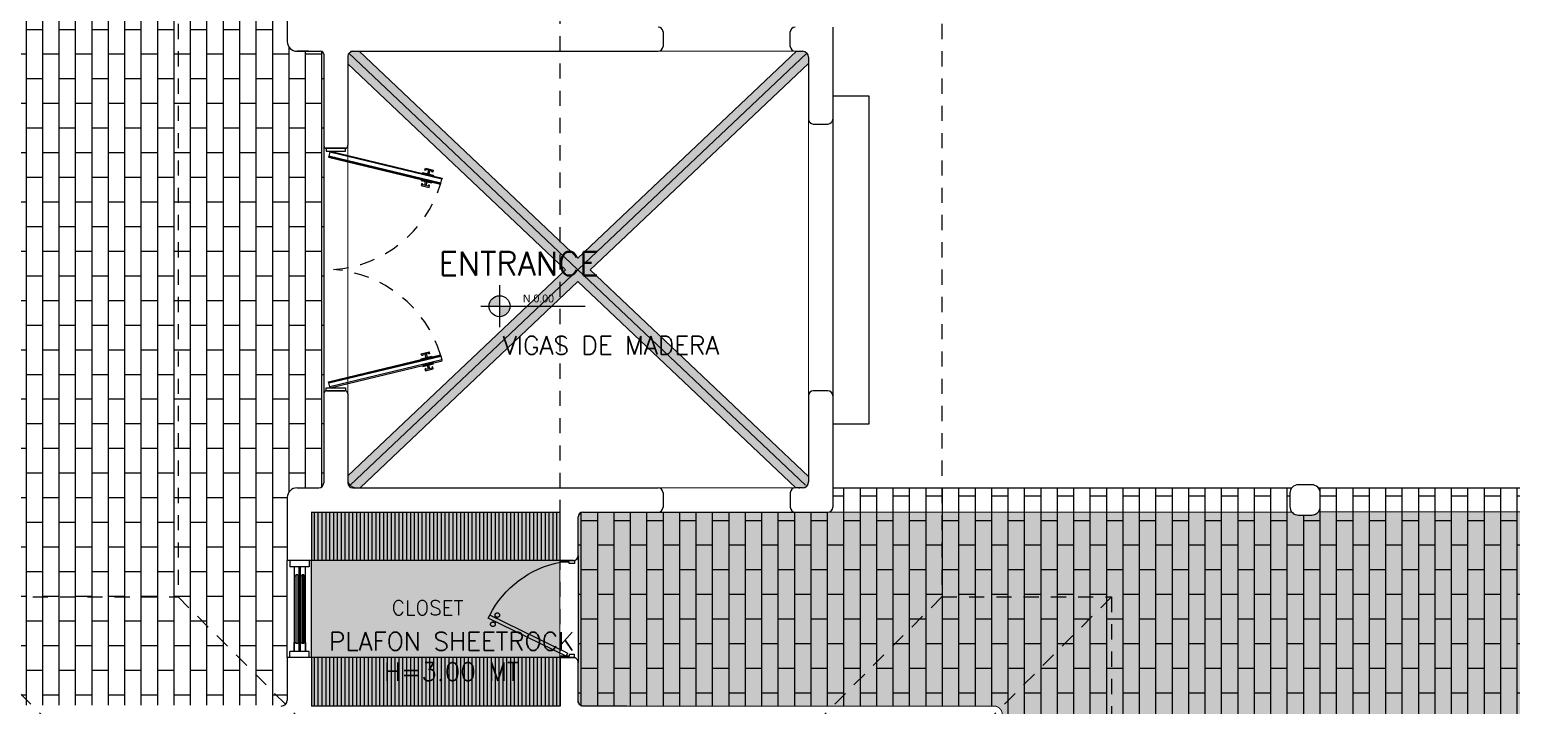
# Model space of a CAD drawing. Header units: metres. Extents: x 8 to 2416, y -346 to 476.
# Drawn here: x 119.34 to 131.57, y -106.62 to -101.05 of the extents above; entities that cross this region are included whole.
import ezdxf

# ---------------------------------------------------------------- set-up
doc = ezdxf.new("R2010")
doc.units = ezdxf.units.M
doc.linetypes.add('0', pattern=[0])
doc.linetypes.add('HIDDEN2', pattern=[0.1875, 0.125, -0.0625])
doc.layers.get('0').update_dxf_attribs({"color": 250, "linetype": '0', "lineweight": 20})
for name, color, linetype, lineweight in [('A-DOOR', 35, 'Continuous', 5), ('A-WALL', 250, 'Continuous', 20), ('baños', 140, 'Continuous', 0), ('closets', 253, 'Continuous', 0), ('piscina', 131, 'Continuous', 0), ('piso', 253, 'Continuous', 0), ('PLAFON', 253, 'Continuous', 5), ('PLAFON-MADERA', 33, 'Continuous', 5), ('textos', 7, 'Continuous', 0)]:
    doc.layers.add(name, color=color, linetype=linetype, lineweight=lineweight)
doc.layers.add('hatch piso', color=253, linetype='Continuous', lineweight=0, transparency=0.7)
doc.layers.add('Techos 1', color=7, linetype='HIDDEN2', lineweight=9, true_color=0x42391a)
doc.styles.add('ESC100-2mm', font='arial.ttf', dxfattribs={"height": 0.15})
doc.styles.get("Standard").update_dxf_attribs({"font": 'arial.ttf', "height": 0.1875})

# ---------------------------------------------------------------- blocks, each defined once
blk = doc.blocks.new('A$C95be60c7')
at = {"layer": 'A-DOOR'}
for p, q in [((0.475, 0.743), (0.45, 0.73)), ((0.788, 0.1), (0.475, 0.743)), ((0.762, 0.088), (0.45, 0.73)), ((0.47, 0.688), (0.46, 0.683)), ((0.479, 0.671), (0.468, 0.666)), ((0.496, 0.7), (0.506, 0.705)), ((0.504, 0.683), (0.514, 0.688)), ((0.762, 0.088), (0.788, 0.1))]:
    blk.add_line(p, q, dxfattribs=at)
for points in [[(0, 0.03), (0.025, 0.03), (0.025, 0.075), (0.013, 0.075), (0.013, 0.15), (0, 0.15), (0, 0.03)], [(0.8, 0.03), (0.775, 0.03), (0.775, 0.075), (0.788, 0.075), (0.788, 0.15), (0.8, 0.15), (0.8, 0.03)]]:
    blk.add_lwpolyline(points, dxfattribs=at)
blk.add_arc((0.831, -0.012), 0.834, 117.1874, 168.8099, dxfattribs=at)
for points in [[(0.431, 0.667), (0.431, 0.672), (0.436, 0.681), (0.444, 0.686), (0.455, 0.686), (0.463, 0.681), (0.468, 0.672), (0.468, 0.662), (0.463, 0.654), (0.455, 0.649), (0.444, 0.649), (0.436, 0.654), (0.431, 0.662), (0.431, 0.667)], [(0.506, 0.704), (0.506, 0.709), (0.511, 0.718), (0.52, 0.723), (0.53, 0.723), (0.539, 0.718), (0.544, 0.709), (0.544, 0.699), (0.539, 0.69), (0.53, 0.685), (0.52, 0.685), (0.511, 0.69), (0.506, 0.699), (0.506, 0.704)]]:
    blk.add_open_spline(points, degree=2, dxfattribs=at)
blk = doc.blocks.new('A$C3415d36c')
at = {"layer": 'A-DOOR'}
for p, q in [((0.824, 1.696), (0.831, 1.726)), ((0.835, 1.693), (0.843, 1.723)), ((0.854, 1.82), (0.846, 1.79)), ((0.865, 1.818), (0.858, 1.787)), ((0.824, 0.304), (0.831, 0.274)), ((0.835, 0.307), (0.843, 0.277)), ((0.854, 0.18), (0.846, 0.21)), ((0.865, 0.182), (0.858, 0.213))]:
    blk.add_line(p, q, dxfattribs=at)
for points in [[(0.17, 1.975), (0.17, 2), (0.01, 2), (0.01, 1.975)], [(0.965, 1.745), (0.041, 1.967), (0.033, 1.935), (0.957, 1.713)], [(0.965, 1.745), (0.041, 1.967), (0.043, 1.975), (0.967, 1.753)], [(0.957, 1.713), (0.033, 1.935), (0.031, 1.927), (0.955, 1.704)], [(0.833, 1.817), (0.825, 1.819), (0.829, 1.835), (0.894, 1.819), (0.89, 1.803), (0.882, 1.805), (0.884, 1.813), (0.835, 1.825)], [(0.807, 1.708), (0.799, 1.71), (0.795, 1.694), (0.86, 1.678), (0.864, 1.695), (0.856, 1.696), (0.854, 1.688), (0.805, 1.7)], [(0.957, 0.287), (0.033, 0.065), (0.031, 0.073), (0.955, 0.296)], [(0.965, 0.255), (0.041, 0.033), (0.033, 0.065), (0.957, 0.287)], [(0.965, 0.255), (0.041, 0.033), (0.043, 0.025), (0.967, 0.247)], [(0.807, 0.292), (0.799, 0.29), (0.795, 0.306), (0.86, 0.322), (0.864, 0.305), (0.856, 0.304), (0.854, 0.312), (0.805, 0.3)], [(0.833, 0.183), (0.825, 0.181), (0.829, 0.165), (0.894, 0.181), (0.89, 0.197), (0.882, 0.195), (0.884, 0.187), (0.835, 0.175)], [(0.17, 0.025), (0.17, 0), (0.01, 0), (0.01, 0.025)]]:
    blk.add_lwpolyline(points, close=True, dxfattribs=at)
for points in [[(0.88, 1.714), (0.882, 1.722), (0.795, 1.743), (0.794, 1.735), (0.88, 1.714)], [(0.895, 1.778), (0.894, 1.77), (0.807, 1.791), (0.809, 1.799), (0.895, 1.778)], [(0.88, 0.286), (0.882, 0.278), (0.795, 0.257), (0.794, 0.265), (0.88, 0.286)], [(0.895, 0.222), (0.894, 0.23), (0.807, 0.209), (0.809, 0.201), (0.895, 0.222)]]:
    blk.add_lwpolyline(points, dxfattribs=at)
at = {"layer": 'A-DOOR', "linetype": 'HIDDEN2'}
for centre, start, end in [((-0.004, 2.001), 274.3169, 342.802), ((-0.004, -0.001), 17.198, 85.6831)]:
    blk.add_arc(centre, 1.004, start, end, dxfattribs=at)
blk = doc.blocks.new('PL BASE 1N NASAS 09')
at = {"layer": 'closets', "transparency": 33554687}
h = blk.add_hatch(dxfattribs=at)
h.set_pattern_fill('LINE', color=256, scale=0.01, angle=90)
h.set_pattern_definition([(90, (-228.034673, 138.20951), (-0.03175, 2e-18), [])])
h.paths.add_polyline_path([(-120.131, -47.25), (-118.082, -47.25), (-118.082, -47.65), (-120.131, -47.65)])
h = blk.add_hatch(dxfattribs=at)
h.set_pattern_fill('LINE', color=256, scale=0.01, angle=90)
h.set_pattern_definition([(90, (-228.034673, 137.009548), (-0.03175, 2e-18), [])])
h.paths.add_polyline_path([(-120.132, -48.45), (-118.081, -48.45), (-118.081, -48.85), (-120.132, -48.85)])
at = {"layer": 'textos', "transparency": 33554534}
h = blk.add_hatch(color=256, dxfattribs=at)
h.dxf.hatch_style = 1
h.paths.add_polyline_path([(-118.58, -45.465, 0.414214), (-118.666, -45.552), (-118.58, -45.552)])
h.paths.add_polyline_path([(-118.493, -45.552), (-118.58, -45.552), (-118.58, -45.638, 0.414214)])
at = {"layer": 'A-DOOR'}
for p, q in [((-120.331, -48.45), (-120.331, -47.65)), ((-120.311, -47.65), (-120.311, -47.7)), ((-120.151, -47.65), (-120.151, -47.7)), ((-120.131, -48.45), (-120.131, -47.65)), ((-120.151, -47.7), (-120.311, -47.7)), ((-120.275, -47.7), (-120.275, -48.4)), ((-120.262, -47.767), (-120.262, -48.333)), ((-120.244, -47.767), (-120.262, -47.767)), ((-120.244, -47.767), (-120.244, -48.333)), ((-120.232, -48.4), (-120.232, -47.7)), ((-120.224, -47.7), (-120.224, -48.4)), ((-120.211, -47.767), (-120.211, -48.333)), ((-120.194, -47.767), (-120.211, -47.767)), ((-120.194, -47.767), (-120.194, -48.333)), ((-120.181, -48.4), (-120.181, -47.7)), ((-120.151, -48.4), (-120.311, -48.4)), ((-120.311, -48.45), (-120.311, -48.4)), ((-120.244, -48.333), (-120.262, -48.333)), ((-120.194, -48.333), (-120.211, -48.333)), ((-120.151, -48.45), (-120.151, -48.4))]:
    blk.add_line(p, q, dxfattribs=at)
for points in [[(-120.244, -47.775), (-120.232, -47.775), (-120.232, -47.7), (-120.275, -47.7), (-120.275, -47.775), (-120.262, -47.775)], [(-120.194, -47.775), (-120.181, -47.775), (-120.181, -47.7), (-120.224, -47.7), (-120.224, -47.775), (-120.211, -47.775)], [(-120.244, -48.324), (-120.232, -48.324), (-120.232, -48.4), (-120.275, -48.4), (-120.275, -48.324), (-120.262, -48.324)], [(-120.194, -48.324), (-120.181, -48.324), (-120.181, -48.4), (-120.224, -48.4), (-120.224, -48.324), (-120.211, -48.324)]]:
    blk.add_lwpolyline(points, dxfattribs=at)
at = {"layer": 'A-WALL'}
for p, q in [((-120.331, -42.85), (-120.331, -43.37)), ((-115.831, -43.25), (-115.831, -44.01)), ((-117.231, -43.29), (-117.231, -43.41)), ((-116.181, -43.41), (-116.181, -43.29)), ((-120.251, -43.45), (-120.056, -43.45)), ((-120.031, -43.474), (-120.031, -44.225)), ((-119.831, -43.49), (-119.831, -44.225)), ((-119.791, -43.45), (-117.271, -43.45)), ((-116.141, -43.45), (-116.081, -43.45)), ((-116.031, -43.5), (-116.031, -44.01)), ((-115.991, -44.05), (-115.871, -44.05)), ((-120.006, -44.25), (-119.856, -44.25)), ((-120.031, -46.275), (-120.031, -47.01)), ((-120.006, -46.25), (-119.856, -46.25)), ((-119.831, -46.275), (-119.831, -47.01)), ((-116.031, -46.29), (-116.031, -47)), ((-115.831, -46.29), (-115.831, -47.21)), ((-120.251, -47.05), (-120.071, -47.05)), ((-119.791, -47.05), (-117.271, -47.05)), ((-116.081, -47.05), (-116.141, -47.05)), ((-116.111, -47.05), (-116.101, -47.05)), ((-120.331, -47.13), (-120.331, -47.65)), ((-117.231, -47.09), (-117.231, -47.21)), ((-116.181, -47.09), (-116.181, -47.21)), ((-120.131, -47.25), (-118.081, -47.25)), ((-120.131, -47.25), (-120.131, -47.65)), ((-118.081, -47.65), (-118.081, -47.25)), ((-117.931, -47.61), (-117.931, -47.29)), ((-117.891, -47.25), (-117.271, -47.25)), ((-116.141, -47.25), (-115.871, -47.25)), ((-120.131, -47.65), (-120.331, -47.65)), ((-117.971, -47.65), (-118.081, -47.65)), ((-120.331, -48.45), (-120.331, -48.8)), ((-120.131, -48.45), (-120.331, -48.45)), ((-120.131, -48.45), (-120.131, -48.85))]:
    blk.add_line(p, q, dxfattribs=at)
at = {"layer": 'A-WALL', "transparency": 33554684}
for p, q in [((-120.156, -43.45), (-120.251, -43.45)), ((-119.856, -44.25), (-120.006, -44.25)), ((-120.006, -46.25), (-119.856, -46.25)), ((-115.871, -46.25), (-115.991, -46.25))]:
    blk.add_line(p, q, dxfattribs=at)
at = {"layer": 'A-WALL'}
blk.add_lwpolyline([(-111.989, -47.275), (-111.879, -47.275, 0.414214), (-111.809, -47.205), (-111.809, -47.095, 0.414214), (-111.879, -47.025), (-111.989, -47.025, 0.414214), (-112.059, -47.095), (-112.059, -47.205, 0.414214)], format="xyb", close=True, dxfattribs=at)
blk.add_lwpolyline([(-117.531, -48.85), (-117.891, -48.85, -0.414214), (-117.931, -48.81), (-117.931, -48.49, 0.414214), (-117.971, -48.45), (-118.081, -48.45), (-118.081, -48.85), (-120.131, -48.85)], format="xyb", dxfattribs=at)
for centre, radius, start, end in [((-117.271, -43.29), 0.04, 0, 90), ((-116.141, -43.29), 0.04, 90, 180), ((-120.251, -43.37), 0.08, 180, 270), ((-119.791, -43.49), 0.04, 90, 180), ((-117.271, -43.41), 0.04, 270, 0), ((-116.141, -43.41), 0.04, 180, 270), ((-116.081, -43.5), 0.05, 0, 90), ((-115.991, -44.01), 0.04, 180, 270), ((-115.871, -44.01), 0.04, 270, 0), ((-120.006, -46.275), 0.025, 90, 180), ((-119.856, -46.275), 0.025, 0, 90), ((-115.871, -46.29), 0.04, 360, 90), ((-120.251, -47.13), 0.08, 90, 180), ((-120.071, -47.01), 0.04, 270, 360), ((-119.791, -47.01), 0.04, 180, 270), ((-117.271, -47.09), 0.04, 0, 90), ((-116.141, -47.09), 0.04, 90, 180), ((-116.081, -47), 0.05, 270, 360), ((-117.891, -47.29), 0.04, 90, 180), ((-117.271, -47.21), 0.04, 270, 0), ((-116.141, -47.21), 0.04, 180, 270), ((-115.871, -47.21), 0.04, 270, 360), ((-117.971, -47.61), 0.04, 270, 360), ((-120.381, -48.8), 0.05, 270, 360)]:
    blk.add_arc(centre, radius, start, end, dxfattribs=at)
at = {"layer": 'A-WALL', "transparency": 33554684}
for centre, radius, start, end in [((-120.056, -43.475), 0.025, 0, 90), ((-120.006, -44.225), 0.025, 180, 270), ((-119.856, -44.225), 0.025, 270, 0), ((-115.991, -46.29), 0.04, 90, 180)]:
    blk.add_arc(centre, radius, start, end, dxfattribs=at)
at = {"layer": 'closets', "transparency": 33554687}
for p, q in [((-118.082, -47.65), (-120.131, -47.65)), ((-118.081, -48.45), (-120.131, -48.45))]:
    blk.add_line(p, q, dxfattribs=at)
at = {"layer": 'piscina', "const_width": 0.01}
blk.add_lwpolyline([(-120.203, -47.767), (-120.203, -48.333)], dxfattribs=at)
at = {"layer": 'piso'}
for p, q in [((-115.531, -43.819), (-115.831, -43.819)), ((-115.531, -46.521), (-115.531, -43.819)), ((-115.831, -44.01), (-115.831, -46.32)), ((-120.031, -44.225), (-120.031, -46.275)), ((-115.831, -46.521), (-115.531, -46.521)), ((-115.831, -47.05), (-112.042, -47.05)), ((-111.825, -47.05), (-106.44, -47.05)), ((-117.271, -47.25), (-116.141, -47.25)), ((-117.931, -47.61), (-117.931, -48.49))]:
    blk.add_line(p, q, dxfattribs=at)
at = {"layer": 'Techos 1'}
for p, q in [((-118.081, -51.1), (-118.081, -39.4)), ((-121.231, -42.55), (-121.231, -47.95)), ((-114.931, -42.55), (-114.931, -47.95)), ((-123.331, -47.95), (-121.231, -47.95)), ((-123.331, -47.95), (-119.231, -52.05)), ((-121.231, -47.95), (-118.081, -51.1)), ((-114.931, -47.95), (-118.081, -51.1)), ((-113.531, -47.95), (-117.631, -52.05)), ((-114.931, -47.95), (-113.531, -47.95)), ((-113.531, -47.95), (-113.531, -56.15))]:
    blk.add_line(p, q, dxfattribs=at)
at = {"layer": 'textos'}
for p, q in [((-118.58, -45.378), (-118.58, -45.726)), ((-118.734, -45.552), (-117.873, -45.552))]:
    blk.add_line(p, q, dxfattribs=at)
blk.add_circle((-118.58, -45.552), 0.0865, dxfattribs=at)
at = {"layer": 'A-DOOR'}
blk.add_blockref('A$C3415d36c', (-120.021, -46.25), dxfattribs=at)
at = {"layer": 'A-DOOR', "xscale": -1, "rotation": 90}
blk.add_blockref('A$C95be60c7', (-117.931, -47.65), dxfattribs=at)
at = {"layer": 'textos', "width": 3.40488}
for s, insert, char_height, attachment_point in [('{\\Fromans|c0; ENTRANCE}', (-119.216, -45.298), 0.195, 7), ('\\pxqc;{\\Fromans|c0;\\H0.8x;CLOSET\\H1.25x; }', (-117.471, -48.099), 0.15, 9)]:
    blk.add_mtext(s, dxfattribs=dict(at, insert=insert, char_height=char_height, attachment_point=attachment_point))
at = {"layer": 'textos', "insert": (-118.387, -45.456), "char_height": 0.065, "attachment_point": 1, "style": 'ESC100-2mm'}
blk.add_mtext_dynamic_manual_height_columns('{\\Ftxt|c0;N 0.00}', width=2.21694, gutter_width=0.5, heights=[0], dxfattribs=at)
blk = doc.blocks.new('PL MUEBLES 1N NASAS 09')
at = {"layer": 'hatch piso'}
h = blk.add_hatch(dxfattribs=at)
h.set_pattern_fill('AR-BRSTD', color=256, scale=0.002, angle=-90)
h.set_pattern_definition([(270, (-8.74588, 232.01007), (0.1354836, -2e-17), []), (0, (-8.74588, 232.01007), (0.1354836, 0.2032), [0.1354836, -0.1354836])])
edge = h.paths.add_edge_path()
edge.add_line((62.33, 47.148), (63.23, 47.148))
edge.add_line((63.23, 47.148), (63.23, 48.448))
edge.add_line((63.23, 48.448), (56.533, 48.448))
edge.add_line((56.533, 48.448), (56.533, 48.273))
edge.add_line((56.533, 48.273), (56.383, 48.273))
edge.add_line((56.383, 48.273), (56.383, 48.454))
edge.add_line((56.383, 48.454), (54.588, 48.454))
edge.add_line((54.588, 48.454), (54.588, 46.948))
edge.add_line((54.588, 46.948), (55.826, 46.948))
edge.add_arc((55.875, 46.997), 0.07, 180, 224.6727, ccw=False)
edge.add_line((55.805, 46.997), (55.805, 47.107))
edge.add_arc((55.875, 47.107), 0.07, 90, 180, ccw=False)
edge.add_line((55.875, 47.177), (55.985, 47.177))
edge.add_arc((55.985, 47.107), 0.07, 0, 90, ccw=False)
edge.add_line((56.055, 47.107), (56.055, 46.997))
edge.add_arc((55.985, 46.997), 0.07, -44.6727, 0, ccw=False)
edge.add_line((56.035, 46.948), (59.026, 46.948))
edge.add_arc((59.075, 46.997), 0.07, 180, 224.6728, ccw=False)
edge.add_line((59.005, 46.997), (59.005, 47.107))
edge.add_arc((59.075, 47.107), 0.07, 90, 180, ccw=False)
edge.add_line((59.075, 47.177), (59.185, 47.177))
edge.add_arc((59.185, 47.107), 0.07, 0, 90, ccw=False)
edge.add_line((59.255, 47.107), (59.255, 46.997))
edge.add_arc((59.185, 46.997), 0.07, -90, 0, ccw=False)
edge.add_line((59.185, 46.927), (59.075, 46.927))
edge.add_arc((59.075, 46.997), 0.07, 229.9948, 270, ccw=False)
edge.add_line((59.03, 46.944), (59.03, 44.972))
edge.add_arc((59.075, 44.918), 0.07, 90, 130.0052, ccw=False)
edge.add_line((59.075, 44.988), (59.185, 44.988))
edge.add_arc((59.185, 44.918), 0.07, 0, 90, ccw=False)
edge.add_line((59.255, 44.918), (59.255, 44.808))
edge.add_arc((59.185, 44.808), 0.07, -90, 0, ccw=False)
edge.add_line((59.185, 44.738), (59.075, 44.738))
edge.add_arc((59.075, 44.808), 0.07, 229.9948, 270, ccw=False)
edge.add_line((59.03, 44.755), (59.03, 41.172))
edge.add_arc((59.075, 41.118), 0.07, 90, 130.0052, ccw=False)
edge.add_line((59.075, 41.188), (59.185, 41.188))
edge.add_arc((59.185, 41.118), 0.07, 0, 90, ccw=False)
edge.add_line((59.255, 41.118), (59.255, 41.008))
edge.add_arc((59.185, 41.008), 0.07, -90, 0, ccw=False)
edge.add_line((59.185, 40.938), (59.075, 40.938))
edge.add_arc((59.075, 41.008), 0.07, 180, 270, ccw=False)
edge.add_line((59.005, 41.008), (59.005, 41.118))
edge.add_arc((59.075, 41.118), 0.07, 149.8481, 180, ccw=False)
edge.add_line((59.015, 41.154), (56.039, 41.154))
edge.add_arc((55.985, 41.109), 0.07, 0, 40.0052, ccw=False)
edge.add_line((56.055, 41.109), (56.055, 40.999))
edge.add_arc((55.985, 40.999), 0.07, -90, 0, ccw=False)
edge.add_line((55.985, 40.929), (55.875, 40.929))
edge.add_arc((55.875, 40.999), 0.07, 180, 270, ccw=False)
edge.add_line((55.805, 40.999), (55.805, 41.109))
edge.add_arc((55.875, 41.109), 0.07, 139.9948, 180, ccw=False)
edge.add_line((55.822, 41.154), (50.436, 41.154))
edge.add_arc((50.383, 41.109), 0.07, 0, 40.0052, ccw=False)
edge.add_line((50.453, 41.109), (50.453, 40.999))
edge.add_arc((50.383, 40.999), 0.07, -90, 0, ccw=False)
edge.add_line((50.383, 40.929), (50.273, 40.929))
edge.add_arc((50.273, 40.999), 0.07, 180, 270, ccw=False)
edge.add_line((50.203, 40.999), (50.203, 41.109))
edge.add_arc((50.273, 41.109), 0.07, 139.9948, 180, ccw=False)
edge.add_line((50.219, 41.154), (46.43, 41.154))
edge.add_line((46.43, 41.154), (46.43, 40.954))
edge.add_line((46.43, 40.954), (44.33, 40.954))
edge.add_line((44.33, 40.954), (44.33, 39.354))
edge.add_line((44.33, 39.354), (47.83, 39.354))
edge.add_line((47.83, 39.354), (47.83, 38.954))
edge.add_line((47.83, 38.954), (62.33, 38.954))
edge.add_line((62.33, 38.954), (62.33, 47.148))
h = blk.add_hatch(dxfattribs=at)
h.set_pattern_fill('AR-BRSTD', color=256, scale=0.002, angle=-90)
h.set_pattern_definition([(270, (38.70153, 39.36118), (0.1354836, -2e-17), []), (0, (38.70153, 39.36118), (0.1354836, 0.2032), [0.1354836, -0.1354836])])
edge = h.paths.add_edge_path()
edge.add_arc((42.205, 44.728), 0.0254, 5.5979, 84.4021)
edge.add_line((42.208, 44.754), (42.01, 44.754))
edge.add_arc((42.01, 44.834), 0.08, 180, 270, ccw=False)
edge.add_line((41.93, 44.834), (41.93, 46.55))
edge.add_line((41.93, 46.55), (38.73, 46.55))
edge.add_line((38.73, 46.55), (38.73, 39.361))
edge.add_line((38.73, 39.361), (41.93, 39.361))
edge.add_line((41.93, 39.361), (41.93, 41.074))
edge.add_arc((42.01, 41.074), 0.08, 91.7582, 180, ccw=False)
edge.add_line((42.008, 41.153), (42.193, 41.154))
edge.add_arc((42.19, 41.194), 0.04, 273.219, 360)
edge.add_line((42.23, 41.194), (42.23, 44.731))
at = {"layer": 'baños'}
blk.add_blockref('PL BASE 1N NASAS 09', (162.262, 88.203), dxfattribs=at)

msp = doc.modelspace()

# ---------------------------------------------------------------- hatches: boundary and pattern name
at = {"layer": 'PLAFON', "transparency": 33554477}
h = msp.add_hatch(color=256, dxfattribs=at)
h.dxf.hatch_style = 1
edge = h.paths.add_edge_path()
edge.add_line((134.11707, -97.53004), (134.11707, -98.83004))
edge.add_line((134.11707, -98.83004), (135.35788, -98.83004))
edge.add_arc((135.41146, -98.87508), 0.07, 90, 139.956186, ccw=False)
edge.add_line((135.41146, -98.80508), (135.52146, -98.80508))
edge.add_arc((135.52146, -98.87508), 0.07, 40.043814, 90, ccw=False)
edge.add_line((135.57505, -98.83004), (138.53348, -98.83004))
edge.add_arc((138.58706, -98.87508), 0.07, 90, 139.956205, ccw=False)
edge.add_line((138.58706, -98.80508), (138.69706, -98.80508))
edge.add_arc((138.69706, -98.87508), 0.07, 0, 90, ccw=False)
edge.add_line((138.76706, -98.87508), (138.76706, -98.98508))
edge.add_arc((138.66603, -98.96982), 0.10218, 316.22259, 351.410544, ccw=False)
edge.add_line((138.73981, -99.04052), (138.74305, -101.02222))
edge.add_arc((138.6653, -101.08945), 0.10279, 8.083943, 40.851598, ccw=False)
edge.add_line((138.76706, -101.075), (138.76706, -101.185))
edge.add_arc((138.66971, -101.17202), 0.09821, 316.826407, 352.407014, ccw=False)
edge.add_line((138.74134, -101.23922), (138.7415, -104.82099))
edge.add_arc((138.66936, -104.88818), 0.09858, 7.634041, 42.96531, ccw=False)
edge.add_line((138.76706, -104.87508), (138.76706, -104.98508))
edge.add_arc((138.69706, -104.98508), 0.07, 270, 360, ccw=False)
edge.add_line((138.69706, -105.05508), (138.58706, -105.05508))
edge.add_arc((138.60987, -104.93745), 0.11982, 229.810964, 259.030072, ccw=False)
edge.add_line((138.53254, -105.02898), (135.57772, -105.02754))
edge.add_arc((135.52206, -104.98508), 0.07, 270, 322.662669, ccw=False)
edge.add_line((135.52206, -105.05508), (135.41206, -105.05508))
edge.add_arc((135.41206, -104.98508), 0.07, 218.222543, 270, ccw=False)
edge.add_line((135.35707, -105.02839), (129.97422, -105.02844))
edge.add_arc((129.91927, -104.98508), 0.07, 270, 321.727407, ccw=False)
edge.add_line((129.91927, -105.05508), (129.80927, -105.05508))
edge.add_arc((129.80927, -104.98508), 0.07, 220.020986, 270, ccw=False)
edge.add_line((129.75566, -105.0301), (125.96245, -105.03008))
edge.add_line((125.96245, -105.03008), (125.89706, -105.03008))
edge.add_line((125.89706, -105.03008), (123.91706, -105.03008))
edge.add_arc((123.91706, -105.08008), 0.05, 90, 180)
edge.add_line((123.86706, -105.08008), (123.86706, -106.58004))
edge.add_arc((123.91706, -106.58004), 0.05, 180, 270)
edge.add_line((123.91706, -106.63004), (127.29706, -106.63004))
edge.add_arc((127.29706, -106.70004), 0.07, 0, 90, ccw=False)
edge.add_line((127.36706, -106.70004), (127.36706, -107.03004))
edge.add_line((127.36706, -107.03004), (129.89706, -107.03004))
edge.add_line((129.89706, -107.03004), (141.79706, -107.03004))
edge.add_arc((141.79706, -106.96004), 0.07, 270, 360)
edge.add_line((141.86706, -106.96004), (141.86706, -98.90004))
edge.add_line((141.86706, -98.90004), (141.93706, -98.83004))
edge.add_line((141.93706, -98.83004), (142.69706, -98.83004))
edge.add_line((142.69706, -98.83004), (142.76706, -98.76004))
edge.add_line((142.76706, -98.76004), (142.76706, -97.60004))
edge.add_arc((142.69706, -97.60004), 0.07, 0, 90)
edge.add_line((142.69706, -97.53004), (141.64706, -97.53004))
edge.add_line((141.64706, -97.53004), (134.11707, -97.53004))
h = msp.add_hatch(color=256, dxfattribs=at)
h.dxf.hatch_style = 1
h.paths.add_polyline_path([(123.71706, -105.03008), (121.66706, -105.03008), (121.66706, -106.55884), (121.66706, -106.62884), (123.71706, -106.63073), (123.71706, -106.55884)])
at = {"layer": 'PLAFON-MADERA', "transparency": 33554551}
h = msp.add_hatch(color=256, dxfattribs=at)
h.dxf.hatch_style = 1
h.set_gradient(color1=(171, 133, 95), color2=(171, 133, 95))
h.paths.add_polyline_path([(122.05987, -101.2301), (122.0167, -101.2301, 0.22666436), (121.97794, -101.24895), (123.86473, -103.03365), (125.7539, -101.2467, 0.23272155), (125.71277, -101.2301), (125.6696, -101.2301), (123.86473, -102.9373)])
h.paths.add_polyline_path([(123.76287, -103.03365), (121.9667, -104.73263), (121.9667, -104.76034, 0.19653342), (121.9872, -104.80959), (123.86473, -103.03365), (121.97794, -101.24895, 0.16945698), (121.96706, -101.28003), (121.96702, -101.33498)])
h.paths.add_polyline_path([(121.9872, -104.80959, 0.17631942), (122.03084, -104.8301), (122.06739, -104.8301), (123.86473, -103.13), (125.66208, -104.8301), (125.7167, -104.8301, 0.41421356), (125.7667, -104.7801), (125.7667, -104.73634), (123.9666, -103.03365), (125.7667, -101.33096), (125.7667, -101.2801, 0.18399157), (125.7539, -101.2467)])

# ---------------------------------------------------------------- linework, layer by layer
at = {"layer": 'PLAFON-MADERA'}
for p, q in [((123.76287, -103.03365), (121.9667, -101.33467)), ((125.74227, -104.80959), (121.97556, -101.2467)), ((121.9872, -104.80959), (125.75391, -101.2467)), ((123.86473, -102.9373), (122.05987, -101.2301)), ((123.86473, -102.9373), (125.6696, -101.2301)), ((123.9666, -103.03365), (125.7667, -101.33096)), ((121.9667, -104.73263), (123.76287, -103.03365)), ((125.7667, -104.73634), (123.9666, -103.03365)), ((122.06739, -104.8301), (123.86473, -103.13)), ((125.66208, -104.8301), (123.86473, -103.13))]:
    msp.add_line(p, q, dxfattribs=at)
at = {"layer": 'PLAFON-MADERA', "const_width": 0.008}
for points in [[(125.96245, -105.03008), (125.89706, -105.03008), (123.91706, -105.03008, 0.41421356), (123.86706, -105.08008), (123.86706, -106.58004, 0.41421356), (123.91706, -106.63004), (127.29706, -106.63004, -0.41421356), (127.36706, -106.70004), (127.36706, -107.03004), (129.89706, -107.03004), (141.79706, -107.03004, 0.41421356), (141.86706, -106.96004), (141.86706, -98.90004), (141.93706, -98.83004), (142.69706, -98.83004), (142.76706, -98.76004), (142.76706, -97.60004, 0.41421356), (142.69706, -97.53004), (141.64706, -97.53004), (134.11707, -97.53004)], [(138.76706, -98.87508), (138.76706, -98.98508, -0.15475436), (138.73981, -99.04052), (138.74305, -101.02222, -0.14395814), (138.76706, -101.075), (138.76706, -101.185, -0.15650913), (138.74134, -101.23922), (138.7415, -104.82099, -0.15539473), (138.76706, -104.87508), (138.76706, -104.98508, -0.41421356), (138.69706, -105.05508), (138.58706, -105.05508, -0.1281877), (138.53254, -105.02898), (135.57772, -105.02754, -0.23391579), (135.52206, -105.05508), (135.41206, -105.05508, -0.22984564), (135.35707, -105.02839), (129.97422, -105.02844, -0.22961573), (129.91927, -105.05508), (129.80927, -105.05508, -0.2215986), (129.75566, -105.0301), (125.96245, -105.03008), (125.96245, -105.03008)], [(123.09084, -104.8301), (125.7167, -104.8301, 0.41421356), (125.7667, -104.7801), (125.7667, -101.2801, 0.43535447), (125.71277, -101.2301), (122.0167, -101.2301, 0.41199511), (121.96706, -101.28004), (121.9667, -101.74424)], [(121.9667, -101.74424), (121.9667, -104.76034, 0.38623698), (122.03084, -104.8301), (123.09084, -104.8301)]]:
    msp.add_lwpolyline(points, format="xyb", dxfattribs=at)
msp.add_lwpolyline([(123.71706, -105.03008), (121.66706, -105.03008), (121.66706, -106.55884), (121.66706, -106.62884), (123.71706, -106.63073), (123.71706, -106.55884)], close=True, dxfattribs=at)

# ---------------------------------------------------------------- block references
msp.add_blockref('PL MUEBLES 1N NASAS 09', (79.53659, -145.98362))

# ---------------------------------------------------------------- texts
at = {"layer": 'textos', "color": 5, "char_height": 0.15, "width": 2.7325028, "attachment_point": 9}
for s, insert in [('{\\Fromans|c0;VIGAS DE MADERA}', (125.03288, -103.73034)), ('\\pxqc;{\\Fromans|c0;PLAFON SHEETROCK\\PH=3.00 MT}', (124.19034, -106.42161))]:
    msp.add_mtext(s, dxfattribs=dict(at, insert=insert))

doc.saveas('drawing.dxf')
